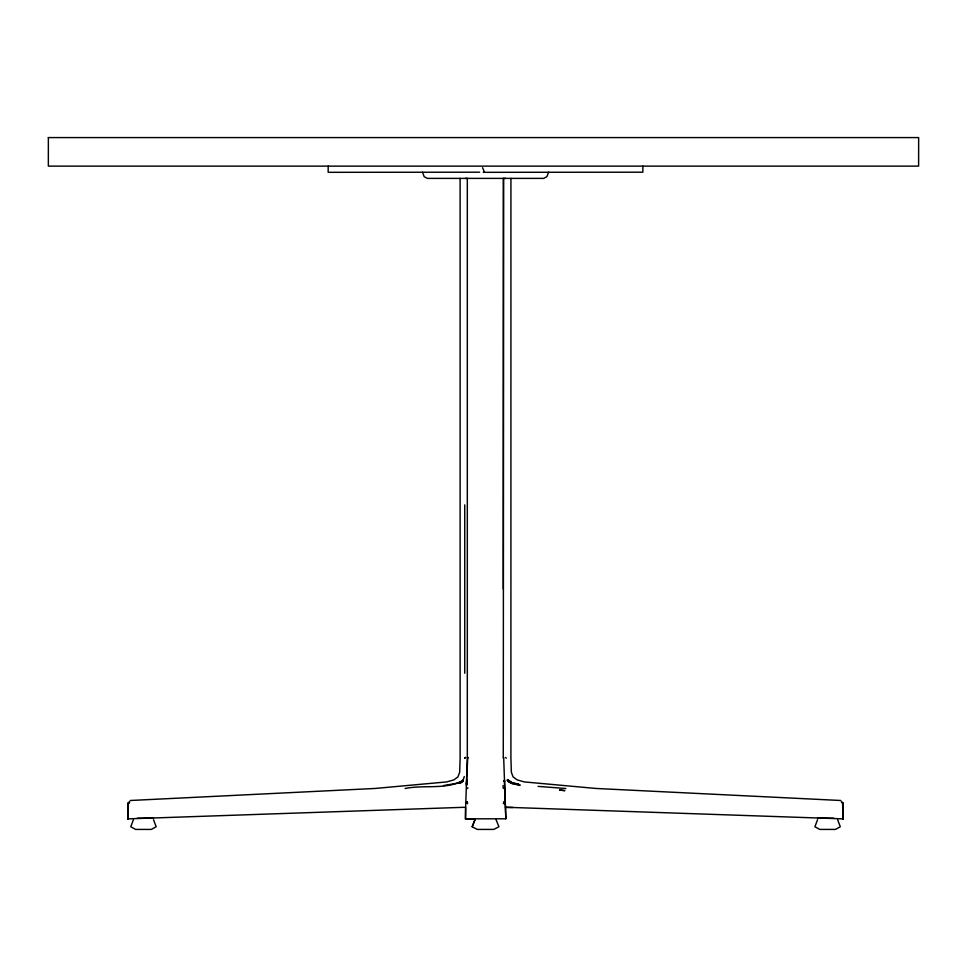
<?xml version="1.0" encoding="UTF-8"?>
<svg xmlns="http://www.w3.org/2000/svg" width="967" height="967" viewBox="0 0 967 967"><rect width="100%" height="100%" fill="white"/><g stroke="black" fill="none" stroke-linecap="round" stroke-linejoin="round"><path stroke-width="1.45" d="M510.927 178.387L510.914 758.176L511.35 772.21L513.09 776.9L517.152 779.873L524.295 781.916L595.902 788.456L840.867 800.507M128.454 802.429L128.454 803.613L129.699 801.885L127.958 803.662L127.849 818.868L465.647 807.24L467.315 757.439L467.315 178.387L465.405 178.387M128.115 811.337L127.849 818.868L127.958 803.662L128.925 802.465M465.731 818.831L505.838 818.795L503.674 757.439L503.275 758.176L503.674 178.387L505.62 178.375M506.285 758.176L505.632 757.451M466.42 783.705C467.327 787.38 466.723 782.678 466.976 779.765L466.36 785.458M128.14 809.923L127.849 818.868L128.2 802.961M127.849 818.868L128.115 807.276M467.75 757.451L466.457 783.814M465.768 818.844L465.598 807.24M465.236 818.795L465.611 808.122M467.702 757.439L467.75 758.176L467.363 757.451M467.726 788.516L467.81 787.694M503.626 802.429L504.701 803.613L504.871 802.465L503.771 801.885L503.396 803.662L504.448 802.465M512.305 783.705L512.51 782.992L507.88 779.765L507.204 780.127L510.709 783.137L519.847 785.458C518.457 782.448 510.733 784.225 508.183 780.599L507.88 779.753L507.216 780.127M464.293 776.525L462.625 781.602L460.026 783.258L463.338 780.816L463.157 779.753M133.434 819.714L130.787 826.749L135.622 829.42L151.335 829.42L156.183 826.749L153.523 819.714M817.562 819.714L814.903 826.749L819.738 829.42L835.464 829.42L840.299 826.749L837.64 819.714M496.083 819.714L498.912 826.749L493.786 829.42L477.251 829.42L472.162 826.749L474.954 819.714M472.21 826.749L475.002 819.714M466.541 781.602L466.964 780.599L466.565 782.823M511.011 783.258L511.313 782.557L508.183 780.599L508.412 781.59L512.413 783.294L519.968 784.866L512.51 782.992L508.183 780.599L508.412 781.602M458.527 782.992L462.855 780.599C445.582 789.966 423.751 784.6 405.1 788.516M548.627 172.199L546.875 176.671L543.684 178.387L427.354 178.387L424.162 176.671L422.519 172.259M458.987 782.956L443.563 785.567M130.17 800.507L375.136 788.456L446.742 781.916L453.874 779.873L457.935 776.9L459.688 772.21L460.123 758.176L460.111 178.387M842.112 802.465L841.338 801.873L843.079 803.662L843.188 818.868L505.439 807.24L504.581 783.802M479.62 172.199L328.176 172.319L328.176 166.119M483.258 172.319L642.862 172.199L642.862 166.119M137.278 818.203L153.523 818.203M817.562 818.203L833.808 818.203M467.013 818.856L474.471 818.868M512.933 807.457L505.451 807.457M538.099 786.376L565.876 788.516M484.564 172.319L482.581 167.714M504.496 780.127L504.556 783.258M842.571 802.417L843.188 818.868L842.765 806.816M503.021 785.567L503.323 788.516M505.463 807.953L505.838 818.795M842.765 805.451L843.188 818.868L842.837 802.961L843.188 818.868M503.287 178.387L503.287 589.084M464.74 504.895L464.74 673.262M48.362 137.58L48.35 166.131L918.614 166.131L918.65 137.58L48.362 137.58M465.405 757.451L464.752 758.176L465.405 757.451M559.591 790.051L564.668 790.619L559.591 790.051M467.218 801.873L466.167 802.465L467.641 803.662L467.218 801.873M504.544 781.59L504.061 780.599L504.496 781.602"/></g></svg>
